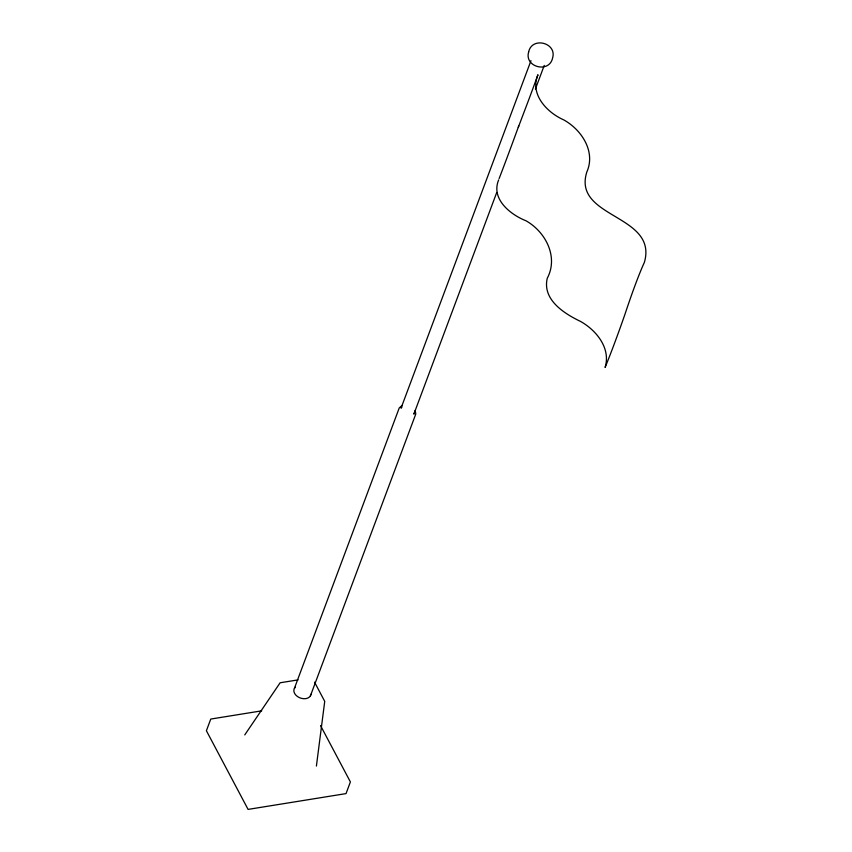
<?xml version="1.0" encoding="UTF-8"?>
<svg xmlns="http://www.w3.org/2000/svg" width="852" height="852" viewBox="0 0 852 852"><rect width="100%" height="100%" fill="white"/><g stroke="black" fill="none" stroke-linecap="round" stroke-linejoin="round"><path stroke-width="1.28" d="M316.401 766.076L324.729 701.366L314.537 682.143M498.654 179.889C490.731 198.921 510.252 214.566 525.982 220.774C545.568 231.829 558.656 256.814 547.261 278.263C542.149 299.712 564.162 313.589 580.617 321.47C596.421 330.363 611.022 348.308 605.101 367.436A247.655 19.202 -74 0 0 624.761 314.857A131.996 10.235 -74 0 1 644.41 262.288C658.053 214.203 572.246 218.495 586.804 172.061C595.953 151.624 581.575 129.717 563.704 119.866C546.973 112.507 529.593 94.231 537.963 74.742A218.314 5.24 -70.9 0 1 529.007 99.045L518.304 127.31M414.285 412.9L413.859 414.147L496.748 192.445M294.409 688.341L399.247 407.938L401.867 405.68M530.966 60.684L401.036 408.172L401.899 407.139M535.397 89.077L544.247 65.412M310.437 695.807L415.265 415.414L415.797 413.848L415.116 410.408M244.758 734.903L280.116 682.782L298.051 679.885M261.692 710.845L210.763 719.056L206.397 730.739L248.081 809.4L346.029 793.606L350.396 781.923L320.533 725.574M310.959 694.252A8.871 6.305 20.5 0 1 299.318 697.596A8.871 6.305 20.5 0 1 295.484 687.031M518.73 126A127.118 2.002 -70.4 0 1 499.123 178.547M528.666 51.919C524.023 67.18 549.348 73.655 552.586 58.021C557.229 42.749 531.904 36.285 528.666 51.919"/></g></svg>
